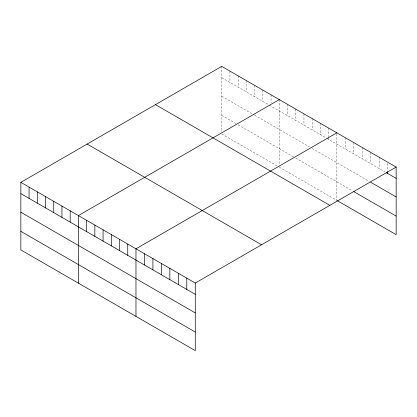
<?xml version="1.0" encoding="UTF-8"?>
<svg xmlns="http://www.w3.org/2000/svg" width="417" height="417" viewBox="0 0 417 417"><rect width="100%" height="100%" fill="white"/><g stroke="black" fill="none" stroke-linecap="round" stroke-linejoin="round"><path stroke-width="0.31" stroke-dasharray="2.08 1.56" d="M221.729 77.661L268.876 104.875M269.424 105.193L326.433 138.105M326.98 138.423L385.032 171.94M221.729 96.233L254.073 114.91M254.62 115.222L309.44 146.873M312.182 148.457L369.144 181.343M221.729 115.373L237.08 124.235M238.175 124.871L294.637 157.47M295.736 158.1L352.203 190.705M221.729 133.951L277.096 165.919M279.291 167.181L336.847 200.415L336.847 132.83M387.68 163.433L387.68 170.96M379.204 157.287L379.204 168.577M370.734 152.398L370.734 163.683M362.264 147.509L362.264 158.794M353.793 142.614L353.793 153.904M345.318 137.725L345.318 149.01M328.627 128.087L328.627 136.865M328.627 137.49L328.627 139.372M320.402 123.338L320.402 134.628M312.182 118.59L312.182 129.88M303.957 113.841L303.957 125.131M295.736 109.098L295.736 120.383M287.511 104.349L287.511 115.639M279.291 99.6L279.291 165.325M271.066 94.852L271.066 103.009M262.846 90.108L262.846 101.394M254.62 85.36L254.62 96.65M246.4 80.611L246.4 91.902M238.175 75.863L238.175 87.153M229.955 71.119L229.955 82.404M221.729 66.371L221.729 132.095"/><path stroke-width="0.63" d="M20.85 182.349L195.271 283.049L195.271 350.629L20.85 249.929L20.85 182.349L221.729 66.371L396.15 167.071L396.15 234.651L337.379 200.718M279.291 99.6L78.406 215.579L78.406 283.159M336.847 132.83L135.968 248.808L135.968 316.394M195.271 283.049L396.15 167.071M386.09 172.549L396.15 178.356M370.734 182.26L396.15 196.933M353.793 191.617L396.15 216.074M155.442 104.641L329.857 205.341M87.143 144.073L261.558 244.774M20.85 193.634L195.271 294.334M20.85 212.211L195.271 312.912M20.85 231.352L195.271 332.052M387.68 171.585L387.68 173.467M186.795 278.155L186.795 289.445M178.325 273.265L178.325 284.556M169.855 268.376L169.855 279.661M161.384 263.481L161.384 274.772M152.909 258.592L152.909 269.882M144.438 253.703L144.438 264.988M127.743 244.065L127.743 255.35M119.523 239.316L119.523 250.601M111.297 234.568L111.297 245.858M103.077 229.819L103.077 241.109M94.852 225.076L94.852 236.361M86.632 220.327L86.632 231.612M70.186 210.83L70.186 222.12M61.961 206.087L61.961 217.372M53.741 201.338L53.741 212.623M45.516 196.589L45.516 207.88M37.295 191.841L37.295 203.131M29.07 187.097L29.07 198.383"/></g></svg>
